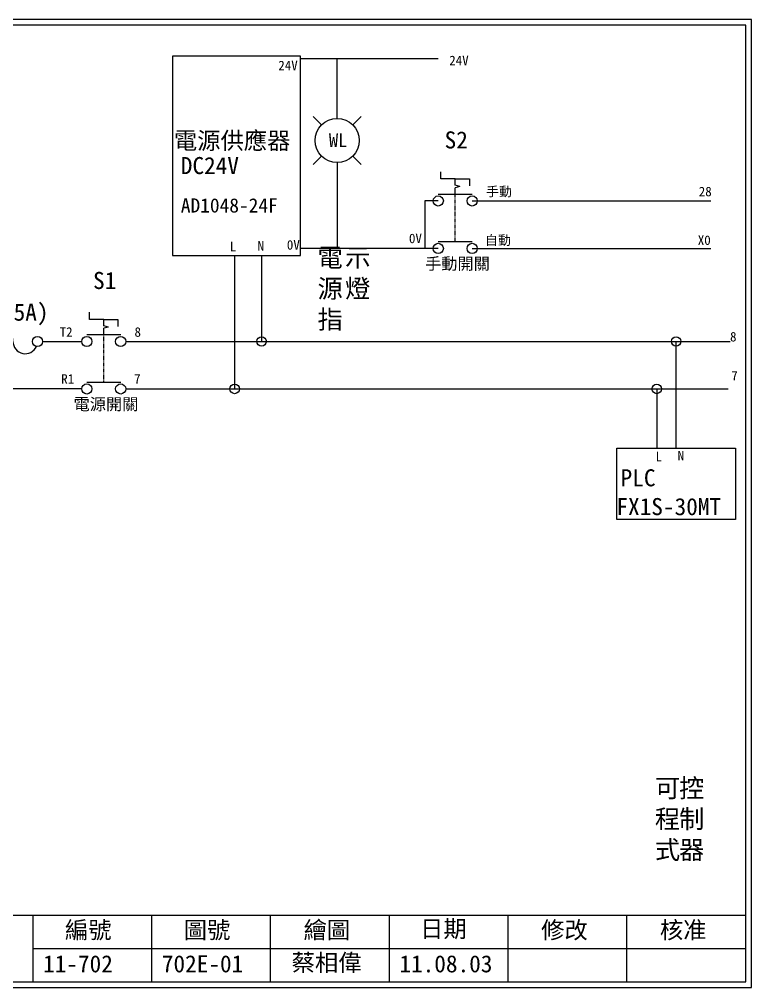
# Model space of a CAD drawing. Extents: x 10 to 297, y 3 to 207.
# Drawn here: x 142.9 to 297, y 3 to 207 of the extents above; entities that cross this region are included whole.
import ezdxf
from ezdxf.enums import TextEntityAlignment as Align

# ---------------------------------------------------------------- set-up
doc = ezdxf.new("R2010")
doc.units = 0
doc.linetypes.add('DASHED', pattern=[0.2, 0.1, -0.1])
doc.layers.get('0').update_dxf_attribs({"linetype": 'CONTINUOUS'})
for name, color, linetype in [('7', 7, 'CONTINUOUS'), ('圖框層', 7, 'CONTINUOUS'), ('標尺寸層', 3, 'CONTINUOUS')]:
    doc.layers.add(name, color=color, linetype=linetype)
doc.styles.add('CNS', font='romanc.shx', dxfattribs={"bigfont": 'chineset.shx'})
doc.styles.add('STSL', font='KAIU.TTF')

# ---------------------------------------------------------------- blocks, each defined once
blk = doc.blocks.new('FUSE')
at = {"color": 7}
for p, q in [((0, 0), (2.14, 0)), ((14.64, 0), (16.78, 0))]:
    blk.add_line(p, q, dxfattribs=at)
for centre in [(3.21, 0), (13.56, 0)]:
    blk.add_circle(centre, 1.07)
for centre, start, end in [((5.8, 0), 0, 156.116), ((10.98, 0), 180, 336.116)]:
    blk.add_arc(centre, 2.59, start, end, dxfattribs=at)

msp = doc.modelspace()

# ---------------------------------------------------------------- linework, layer by layer
for p, q in [((202.08, 199.2), (175.08, 199.2)), ((175.08, 199.2), (175.08, 157.2)), ((202.08, 157.2), (202.08, 199.2)), ((231.05, 198.67), (202.08, 198.67)), ((209.77, 189.99), (209.77, 198.67)), ((209.77, 186.09), (209.77, 189.99)), ((206.49, 184.73), (204.72, 186.5)), ((213.05, 184.73), (214.82, 186.5)), ((206.49, 178.17), (204.72, 176.4)), ((213.05, 178.17), (214.82, 176.4)), ((209.77, 176.81), (209.77, 172.86)), ((231.62, 173.37), (231.62, 174.87)), ((209.77, 172.86), (209.77, 158.72)), ((234.62, 173.37), (231.62, 173.37)), ((234.62, 173.37), (237.62, 173.37)), ((235.62, 171.76), (234.62, 172.03)), ((235.62, 171.76), (234.62, 171.49)), ((237.62, 173.37), (237.62, 171.87)), ((175.08, 157.2), (198.08, 157.2)), ((188.19, 157.2), (188.19, 129.12)), ((193.86, 157.2), (193.86, 139.12)), ((198.08, 157.2), (202.08, 157.2)), ((231.05, 158.72), (202.08, 158.72)), ((157.63, 143.77), (157.63, 145.27)), ((160.63, 143.77), (157.63, 143.77)), ((160.63, 143.77), (163.63, 143.77)), ((163.63, 143.77), (163.63, 142.27)), ((161.63, 142.16), (160.63, 142.43)), ((161.63, 142.16), (160.63, 141.89)), ((147.78, 139.12), (155.99, 139.12)), ((149.92, 139.12), (155.99, 139.12)), ((165.27, 139.12), (292.46, 139.12)), ((281.11, 116.64), (281.11, 139.12)), ((155.99, 129.12), (22.17, 129.12)), ((165.27, 129.12), (292.09, 129.12)), ((268.61, 116.64), (293.61, 116.64)), ((268.61, 101.64), (268.61, 116.64)), ((293.61, 116.64), (293.61, 101.64)), ((293.61, 101.64), (268.61, 101.64))]:
    msp.add_line(p, q)
for centre, radius in [((209.77, 181.45), 4.64), ((193.86, 139.12), 1), ((188.19, 129.12), 1)]:
    msp.add_circle(centre, radius)
at = {"layer": '7'}
for p, q in [((234.62, 172.03), (234.62, 173.37)), ((234.62, 170.15), (234.62, 171.49)), ((231.05, 170.15), (238.19, 170.15)), ((231.05, 160.15), (238.19, 160.15)), ((160.63, 142.43), (160.63, 143.77)), ((160.63, 140.55), (160.63, 141.89)), ((157.06, 140.55), (164.2, 140.55)), ((157.06, 130.55), (164.2, 130.55))]:
    msp.add_line(p, q, dxfattribs=at)
at = {"layer": '7', "linetype": 'DASHED'}
for p, q in [((234.62, 160.15), (234.62, 170.15)), ((160.63, 130.55), (160.63, 140.55))]:
    msp.add_line(p, q, dxfattribs=at)
at = {"layer": '7'}
for centre in [(231.05, 168.72), (238.19, 168.72), (231.05, 158.72), (238.19, 158.72), (157.06, 139.12), (164.2, 139.12), (157.06, 129.12), (164.2, 129.12)]:
    msp.add_circle(centre, 1.07, dxfattribs=at)
at = {"layer": '圖框層', "color": 7}
for p, q in [((297, 206.97), (10, 206.97)), ((297, 3), (297, 206.97)), ((295.75, 205.72), (11.25, 205.72)), ((295.75, 4.25), (295.75, 205.72)), ((11.25, 18.25), (295.75, 18.25)), ((145.75, 4.25), (145.75, 18.25)), ((170.75, 4.25), (170.75, 18.25)), ((195.75, 4.25), (195.75, 18.25)), ((220.75, 4.25), (220.75, 18.25)), ((245.75, 4.25), (245.75, 18.25)), ((270.75, 4.25), (270.75, 18.25)), ((145.75, 11.25), (295.75, 11.25)), ((11.25, 4.25), (295.75, 4.25)), ((10, 3), (297, 3))]:
    msp.add_line(p, q, dxfattribs=at)
at = {"layer": '標尺寸層', "color": 7}
for p, q in [((231.05, 168.72), (228.25, 168.72)), ((228.25, 168.72), (228.25, 158.72)), ((238.19, 168.72), (288.43, 168.72)), ((238.19, 158.72), (288.43, 158.72)), ((277.03, 129.15), (277.03, 116.64))]:
    msp.add_line(p, q, dxfattribs=at)
for centre in [(281.11, 139.12), (277.03, 129.12)]:
    msp.add_circle(centre, 1, dxfattribs=at)

# ---------------------------------------------------------------- block references
at = {"color": 7}
msp.add_blockref('FUSE', (133.14, 139.12), dxfattribs=at)

# ---------------------------------------------------------------- texts
msp.add_text('WL', height=2.856, dxfattribs=at).set_placement((209.97, 181.5), align=Align.MIDDLE_CENTER)
at = {"layer": '圖框層', "color": 4, "style": 'STSL'}
for s, height, p in [('24V', 2, (197.38, 196.26)), ('24V', 2, (233.36, 197.32)), ('電源供應器', 3.6, (175.39, 179.63)), ('S2', 3.6, (232.38, 179.77)), ('DC24V', 3.6, (176.85, 174.37)), ('手動', 2, (241.1, 169.71)), ('28', 2, (285.88, 169.71)), ('AD1048-24F', 3, (176.86, 166.28)), ('0V', 2, (224.88, 159.83)), ('自動', 2, (240.89, 159.45)), ('X0', 2, (285.67, 159.45)), ('L', 2, (187.15, 158.11)), ('N', 2, (193.01, 158.26)), ('0V', 2, (199.18, 158.46)), ('S1', 3.6, (158.39, 150.17)), ('F(5A)', 3.6, (136.77, 143.49)), ('T2', 2, (151.36, 140.11)), ('8', 2, (167.11, 140.11)), ('8', 2, (292.46, 139.12)), ('7', 2, (292.73, 130.9)), ('R1', 2, (151.69, 130.22)), ('7', 2, (167.02, 130.22)), ('L', 2, (276.8, 113.88)), ('N', 2, (281.44, 114.06)), ('PLC', 3.6, (269.42, 108.6)), ('FX1S-30MT', 3.6, (268.54, 102.53)), ('編號', 3.6, (152.47, 13.34)), ('圖號', 3.6, (177.47, 13.34)), ('繪圖', 3.6, (202.69, 13.34)), ('日期', 3.6, (227.22, 13.59)), ('修改', 3.6, (252.69, 13.34)), ('核准', 3.6, (277.69, 13.34)), ('蔡相偉', 3.6, (200.18, 6.47)), ('11-702', 3.6, (147.86, 6.22)), ('702E-01', 3.6, (172.86, 6.22)), ('11.08.03', 3.6, (222.86, 6.22))]:
    msp.add_text(s, height=height, dxfattribs=at).set_placement(p)
at = {"layer": '標尺寸層', "color": 7, "attachment_point": 1, "style": 'CNS'}
for s, insert, char_height, width in [('{\\fDFKai-SB|b0|i0|c136|p65;電\\P源指}', (205.63, 158.72), 3.9, 4.1392), ('{\\fDFKai-SB|b0|i0|c136|p65;示燈}', (211.44, 158.72), 3.9, 4.1392), ('{\\fDFKai-SB|b0|i0|c136|p65;手動開關}', (228.27, 156.76), 2.5, 14.0847), ('{\\fDFKai-SB|b0|i0|c136|p65;電源開關}', (154.28, 127.16), 2.5, 14.0847), ('{\\fDFKai-SB|b0|i0|c136|p65;可程式}', (276.64, 46.99), 3.9, 5.4243), ('{\\fDFKai-SB|b0|i0|c136|p65;控制器}', (281.73, 46.99), 3.9, 5.4243)]:
    msp.add_mtext(s, dxfattribs=dict(at, insert=insert, char_height=char_height, width=width))

doc.saveas('drawing.dxf')
